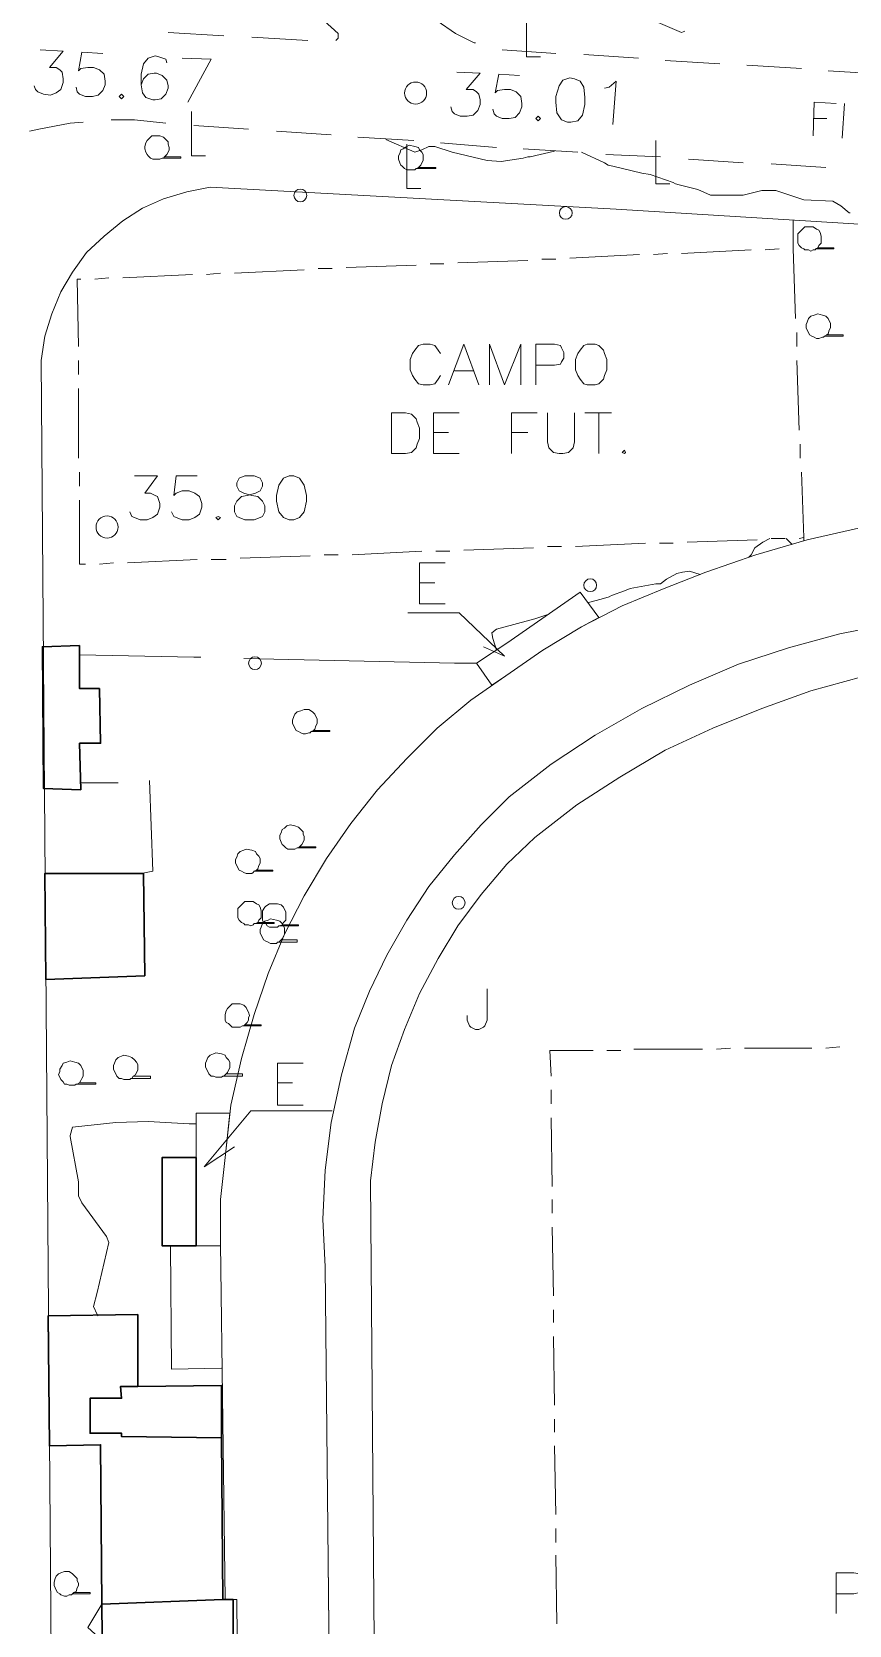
# Model space of a CAD drawing. Extents: x -2391 to 32076, y -11492 to 5852.
# Drawn here: x 4478.2 to 4537.6, y -1069.4 to -953.5 of the extents above; entities that cross this region are included whole.
import ezdxf

# ---------------------------------------------------------------- set-up
doc = ezdxf.new("R2010")
doc.units = 0
doc.header["$LTSCALE"] = 7
for name, color, linetype in [('ALVE-CT', 3, 'CONTINUOUS'), ('PDF_A101 - EDIFICACAO', 7, 'CONTINUOUS'), ('PDF_A103 - PROJECAO_1', 7, 'CONTINUOUS'), ('PDF_A124 - MURO', 7, 'CONTINUOUS'), ('PDF_A133 - CANTEIRO_JARDIM_ESTUFA', 7, 'CONTINUOUS'), ('PDF_A135 - CAMPO_FUTEBOL', 7, 'CONTINUOUS'), ('PDF_A136 - ARQUIBANCADA', 7, 'CONTINUOUS'), ('PDF_B216 - OUTRAS_ENTIDADES_PRIVADAS', 7, 'CONTINUOUS'), ('PDF_C301 - MEIO_FIO_2D', 7, 'CONTINUOUS'), ('PDF_C307 - TXT_NOME_LOGRADOURO', 7, 'CONTINUOUS'), ('PDF_C315 - ESCADARIA', 7, 'CONTINUOUS'), ('PDF_F602 - ARVORE_ISOLADA', 7, 'CONTINUOUS'), ('PDF_I902 - LUMINARIA', 7, 'CONTINUOUS'), ('PDF_I903 - POSTE', 7, 'CONTINUOUS'), ('PDF_M1306 - SETA_INDICADORA_TEXTO', 7, 'CONTINUOUS'), ('PDF_N1401 - CURVA_MESTRA', 7, 'CONTINUOUS'), ('PDF_N1402 - CURVA_INTERMEDIARIA', 7, 'CONTINUOUS'), ('PDF_N1403 - COTA_DE_APARELHO', 7, 'CONTINUOUS')]:
    doc.layers.add(name, color=color, linetype=linetype)

msp = doc.modelspace()

# ---------------------------------------------------------------- linework, layer by layer
at = {"layer": 'ALVE-CT'}
msp.add_circle((4550.796, -1271.53), 500, dxfattribs=at)
at = {"layer": 'PDF_A101 - EDIFICACAO', "lineweight": 30}
for points in [[(4481.625, -998.151), (4481.625, -1001.283), (4483.065, -1001.283), (4483.149, -1005.263), (4481.625, -1005.263), (4481.71, -1008.649), (4479.001, -1008.565), (4478.916, -998.236)], [(4486.366, -1022.195), (4479.17, -1022.449), (4479.085, -1014.745), (4486.282, -1014.745)], [(4490.092, -1041.837), (4487.636, -1041.837), (4487.636, -1035.403), (4490.092, -1035.403)], [(4485.859, -1046.833), (4485.859, -1052.082), (4491.954, -1051.997), (4491.954, -1055.807), (4492.039, -1067.575), (4492.801, -1067.575), (4492.801, -1077.65), (4492.886, -1087.894), (4492.886, -1095.938), (4492.293, -1095.938), (4492.462, -1122.691), (4490.938, -1122.691), (4490.938, -1122.776), (4490.43, -1122.776), (4490.43, -1119.728), (4483.827, -1119.643), (4483.573, -1096.022), (4483.403, -1081.714), (4483.319, -1074.856), (4483.234, -1067.914), (4483.149, -1056.315), (4479.424, -1056.4), (4479.339, -1046.917)]]:
    msp.add_lwpolyline(points, close=True, dxfattribs=at)
at = {"layer": 'PDF_A103 - PROJECAO_1', "lineweight": 30}
for points in [[(4491.954, -1055.807), (4484.673, -1055.722), (4484.673, -1055.468), (4482.387, -1055.468), (4482.387, -1052.928), (4484.673, -1052.928), (4484.589, -1052.082), (4485.859, -1052.082), (4491.954, -1051.997)], [(4492.293, -1095.938), (4483.573, -1096.022), (4483.403, -1081.714), (4483.319, -1074.856), (4483.234, -1067.914), (4492.039, -1067.575), (4492.801, -1067.575), (4492.801, -1077.65), (4492.886, -1087.894), (4492.886, -1095.938)]]:
    msp.add_lwpolyline(points, close=True, dxfattribs=at)
at = {"layer": 'PDF_A124 - MURO', "lineweight": 9}
for points in [[(4480.101, -1140.725), (4478.831, -977.408), (4479.085, -975.63), (4479.593, -974.022), (4480.271, -972.413), (4481.117, -970.974), (4482.133, -969.535), (4483.403, -968.349), (4484.758, -967.249), (4486.197, -966.317), (4487.721, -965.64), (4489.414, -965.132), (4491.108, -964.793), (4520.655, -966.402), (4609.891, -971.905)], [(4499.743, -1069.522), (4499.489, -1043.361), (4499.32, -1039.89), (4499.489, -1036.334), (4499.913, -1032.863), (4500.675, -1029.392), (4501.606, -1026.005), (4502.707, -1023.296), (4503.977, -1020.671), (4505.416, -1018.132), (4507.024, -1015.676), (4508.887, -1013.39), (4510.834, -1011.189), (4512.866, -1009.157), (4515.914, -1006.787), (4519.131, -1004.67), (4522.518, -1002.723), (4525.989, -1001.029), (4529.545, -999.505), (4533.186, -998.32), (4536.911, -997.304), (4541.229, -996.458)], [(4481.625, -998.828), (4489.922, -998.998), (4490.43, -998.998)], [(4493.563, -999.082), (4508.887, -999.421), (4510.496, -999.421)], [(4484.419, -1008.141), (4481.71, -1008.141)], [(4486.705, -1007.972), (4486.959, -1014.576), (4486.113, -1014.745)], [(4491.954, -1050.727), (4488.314, -1050.812), (4488.229, -1041.837), (4490.092, -1041.837), (4491.87, -1041.837)]]:
    msp.add_lwpolyline(points, dxfattribs=at)
at = {"layer": 'PDF_A133 - CANTEIRO_JARDIM_ESTUFA', "lineweight": 9}
for points in [[(4533.524, -969.281), (4533.524, -967.164)], [(4534.286, -990.277), (4534.286, -990.531)], [(4503.215, -1091.958), (4502.791, -1037.096), (4503.13, -1034.302), (4503.638, -1031.508), (4504.315, -1028.714), (4505.247, -1026.09), (4506.347, -1023.465), (4507.702, -1020.925), (4509.141, -1018.555), (4510.834, -1016.269), (4512.697, -1014.068), (4514.729, -1012.12), (4517.777, -1009.75), (4520.909, -1007.718), (4524.211, -1005.771), (4527.682, -1004.162), (4531.238, -1002.723), (4534.794, -1001.453), (4538.519, -1000.437)], [(4511.258, -1023.127), (4511.258, -1025.413), (4511.088, -1025.836), (4511.004, -1025.921), (4510.665, -1026.09), (4510.411, -1026.09), (4510.072, -1025.921), (4509.988, -1025.836), (4509.818, -1025.413), (4509.818, -1025.074)]]:
    msp.add_lwpolyline(points, dxfattribs=at)
at = {"layer": 'PDF_A135 - CAMPO_FUTEBOL', "lineweight": 9}
for points in [[(4531.492, -969.365), (4532.508, -969.281)], [(4533.524, -969.281), (4533.694, -974.36)], [(4501.013, -970.635), (4506.093, -970.466)], [(4507.109, -970.381), (4508.125, -970.381)], [(4509.141, -970.296), (4514.221, -970.127)], [(4515.237, -970.043), (4516.253, -970.043)], [(4517.269, -969.958), (4522.349, -969.704)], [(4523.365, -969.704), (4524.381, -969.619)], [(4525.396, -969.619), (4530.476, -969.365)], [(4481.541, -976.392), (4481.456, -971.482), (4481.71, -971.482)], [(4482.726, -971.482), (4483.742, -971.397)], [(4484.758, -971.397), (4489.838, -971.143)], [(4490.854, -971.143), (4491.87, -971.058)], [(4492.886, -971.058), (4497.965, -970.804)], [(4498.981, -970.72), (4499.997, -970.72)], [(4507.871, -976.9), (4507.702, -976.646), (4507.448, -976.308), (4507.109, -976.223), (4506.601, -976.223), (4506.262, -976.308), (4506.008, -976.646), (4505.839, -976.9), (4505.67, -977.324), (4505.67, -978.086), (4505.839, -978.509), (4506.008, -978.763), (4506.262, -979.102), (4506.601, -979.186), (4507.109, -979.186), (4507.448, -979.102), (4507.702, -978.763), (4507.871, -978.509)], [(4508.464, -979.186), (4509.564, -976.223), (4510.665, -979.186)], [(4511.427, -979.186), (4511.427, -976.223), (4512.528, -979.186), (4513.713, -976.223), (4513.713, -979.186)], [(4514.814, -979.186), (4514.814, -976.223), (4516.168, -976.223), (4516.591, -976.308), (4516.676, -976.477), (4516.845, -976.816), (4516.845, -977.239), (4516.676, -977.493), (4516.591, -977.662), (4516.168, -977.747), (4514.814, -977.747)], [(4533.778, -975.376), (4533.778, -976.392)], [(4481.541, -978.424), (4481.541, -977.408)], [(4533.778, -977.408), (4533.948, -982.488)], [(4508.887, -978.17), (4510.242, -978.17)], [(4481.541, -984.52), (4481.541, -979.44)], [(4509.226, -984.181), (4507.363, -984.181), (4507.363, -981.218), (4509.226, -981.218)], [(4513.036, -984.181), (4513.036, -981.218), (4514.898, -981.218)], [(4515.66, -981.218), (4515.66, -983.335), (4515.745, -983.758), (4516.083, -984.097), (4516.507, -984.181), (4516.761, -984.181), (4517.184, -984.097), (4517.523, -983.758), (4517.607, -983.335), (4517.607, -981.218)], [(4518.369, -981.218), (4520.317, -981.218)], [(4519.385, -981.218), (4519.385, -984.181)], [(4507.363, -982.657), (4508.464, -982.657)], [(4513.036, -982.657), (4514.221, -982.657)], [(4534.032, -983.504), (4534.032, -984.52)], [(4481.625, -986.552), (4481.625, -985.536)], [(4534.117, -985.536), (4534.286, -990.277), (4533.948, -990.362)], [(4482.049, -992.224), (4481.625, -992.224), (4481.625, -987.568)], [(4506.516, -991.293), (4501.437, -991.547)], [(4508.548, -991.293), (4507.532, -991.293)], [(4514.644, -991.039), (4509.564, -991.208)], [(4516.676, -990.954), (4515.66, -990.954)], [(4522.772, -990.7), (4517.692, -990.954)], [(4524.804, -990.7), (4523.788, -990.7)], [(4530.9, -990.446), (4525.82, -990.616)], [(4532.932, -990.362), (4531.916, -990.362)], [(4484.081, -992.14), (4483.065, -992.224)], [(4490.176, -991.886), (4485.097, -992.14)], [(4492.293, -991.886), (4491.192, -991.886)], [(4498.389, -991.632), (4493.309, -991.801)], [(4500.421, -991.547), (4499.405, -991.547)], [(4518.962, -1027.614), (4515.829, -1027.614), (4515.914, -1029.476)], [(4520.994, -1027.614), (4519.978, -1027.614)], [(4526.92, -1027.529), (4521.925, -1027.529)], [(4528.952, -1027.445), (4527.936, -1027.529)], [(4534.879, -1027.445), (4529.968, -1027.445)], [(4536.911, -1027.36), (4535.895, -1027.445)], [(4515.914, -1030.492), (4515.914, -1031.508)], [(4515.914, -1032.524), (4515.999, -1037.52)], [(4515.999, -1038.451), (4515.999, -1039.467)], [(4515.999, -1040.483), (4516.083, -1045.478)], [(4516.083, -1046.494), (4516.083, -1047.425)], [(4516.083, -1048.441), (4516.168, -1053.436)], [(4516.168, -1054.452), (4516.168, -1055.384)], [(4516.168, -1056.4), (4516.253, -1061.395)], [(4516.253, -1062.411), (4516.253, -1063.427)], [(4516.253, -1064.358), (4516.337, -1069.353)]]:
    msp.add_lwpolyline(points, dxfattribs=at)
for points in [[(4518.539, -976.223), (4518.285, -976.308), (4518.031, -976.646), (4517.861, -976.9), (4517.692, -977.324), (4517.692, -978.086), (4517.861, -978.509), (4518.031, -978.763), (4518.285, -979.102), (4518.539, -979.186), (4519.131, -979.186), (4519.385, -979.102), (4519.724, -978.763), (4519.809, -978.509), (4519.978, -978.086), (4519.978, -977.324), (4519.809, -976.9), (4519.724, -976.646), (4519.385, -976.308), (4519.131, -976.223)], [(4504.315, -984.181), (4504.315, -981.218), (4505.331, -981.218), (4505.754, -981.303), (4506.093, -981.641), (4506.178, -981.895), (4506.347, -982.319), (4506.347, -983.081), (4506.178, -983.504), (4506.093, -983.758), (4505.754, -984.097), (4505.331, -984.181)], [(4521.248, -983.927), (4521.079, -984.097), (4521.248, -984.181), (4521.333, -984.097)]]:
    msp.add_lwpolyline(points, close=True, dxfattribs=at)
at = {"layer": 'PDF_A136 - ARQUIBANCADA', "lineweight": 9}
for points in [[(4493.309, -1095.938), (4493.055, -1067.575), (4492.208, -1067.575), (4491.87, -1041.668), (4491.87, -1038.451), (4492.208, -1035.403), (4492.632, -1031.593), (4493.394, -1028.207), (4494.325, -1024.989), (4495.341, -1022.026), (4496.526, -1019.147), (4497.965, -1016.354), (4499.574, -1013.644), (4501.352, -1011.104), (4503.299, -1008.649), (4505.416, -1006.363), (4507.617, -1004.162), (4510.072, -1002.13), (4512.612, -1000.352), (4515.322, -998.49), (4518.115, -996.796), (4521.079, -995.272), (4524.127, -994.002), (4527.174, -992.817), (4530.815, -991.547), (4534.54, -990.446), (4538.265, -989.6)], [(4541.229, -996.458), (4536.911, -997.304), (4533.186, -998.32), (4529.545, -999.505), (4525.989, -1001.029), (4522.518, -1002.723), (4519.131, -1004.67), (4515.914, -1006.787), (4512.866, -1009.157), (4510.834, -1011.189), (4508.887, -1013.39), (4507.024, -1015.676), (4505.416, -1018.132), (4503.977, -1020.671), (4502.707, -1023.296), (4501.606, -1026.005), (4500.675, -1029.392), (4499.913, -1032.863), (4499.489, -1036.334), (4499.32, -1039.89), (4499.489, -1043.361), (4500.336, -1126.67)]]:
    msp.add_lwpolyline(points, dxfattribs=at)
at = {"layer": 'PDF_B216 - OUTRAS_ENTIDADES_PRIVADAS', "lineweight": 9}
msp.add_lwpolyline([(4536.657, -1068.591), (4536.657, -1065.628), (4537.927, -1065.628), (4538.35, -1065.713), (4538.519, -1065.882), (4538.689, -1066.136), (4538.689, -1066.644), (4538.519, -1066.898), (4538.35, -1067.067), (4537.927, -1067.152), (4536.657, -1067.152)], dxfattribs=at)
at = {"layer": 'PDF_C301 - MEIO_FIO_2D', "lineweight": 9}
for points in [[(4498.219, -950.908), (4498.558, -951.586), (4499.405, -952.686), (4500.421, -953.618), (4500.421, -953.956), (4500.251, -954.126)], [(4510.411, -954.295), (4510.326, -954.295), (4508.972, -953.618), (4507.617, -952.686), (4507.109, -952.178)], [(4492.124, -953.787), (4488.06, -953.533)], [(4498.219, -954.126), (4494.156, -953.872)], [(4516.253, -955.057), (4512.358, -954.803)], [(4522.264, -955.396), (4518.285, -955.142)], [(4528.19, -955.819), (4524.211, -955.565)], [(4534.117, -956.158), (4530.138, -955.904)], [(4540.043, -956.581), (4536.064, -956.327)], [(4487.89, -960.137), (4485.605, -959.883), (4483.911, -959.883)], [(4481.879, -960.052), (4480.948, -960.137), (4478.662, -960.56), (4477.985, -960.729)], [(4493.902, -960.56), (4489.922, -960.306)], [(4499.913, -960.983), (4495.934, -960.729)], [(4505.924, -961.407), (4501.86, -961.153)], [(4511.935, -961.915), (4507.871, -961.576)], [(4517.861, -962.253), (4513.882, -961.999)], [(4523.873, -962.592), (4519.893, -962.423)], [(4529.884, -963.015), (4525.904, -962.761)], [(4535.895, -963.354), (4531.916, -963.1)]]:
    msp.add_lwpolyline(points, dxfattribs=at)
at = {"layer": 'PDF_C307 - TXT_NOME_LOGRADOURO', "lineweight": 9}
for points in [[(4534.963, -961.068), (4535.048, -958.613), (4536.657, -958.698)], [(4537.249, -958.698), (4537.08, -961.237)], [(4534.963, -959.798), (4535.979, -959.798)]]:
    msp.add_lwpolyline(points, dxfattribs=at)
at = {"layer": 'PDF_C315 - ESCADARIA', "lineweight": 9}
for points in [[(4508.21, -995.103), (4506.347, -995.103), (4506.347, -992.14), (4508.21, -992.14)], [(4506.347, -993.579), (4507.448, -993.579)], [(4497.881, -1031.593), (4496.018, -1031.593), (4496.018, -1028.545), (4497.881, -1028.545)], [(4496.018, -1029.984), (4497.119, -1029.984)]]:
    msp.add_lwpolyline(points, dxfattribs=at)
for points in [[(4511.596, -1001.029), (4512.612, -1000.352), (4515.322, -998.49), (4518.115, -996.796), (4519.385, -996.119), (4518.031, -994.256), (4512.697, -997.982), (4510.496, -999.421)], [(4490.092, -1041.837), (4491.87, -1041.837), (4491.87, -1041.668), (4491.87, -1038.451), (4492.208, -1035.403), (4492.547, -1032.186), (4490.092, -1032.186)]]:
    msp.add_lwpolyline(points, close=True, dxfattribs=at)
at = {"layer": 'PDF_F602 - ARVORE_ISOLADA', "lineweight": 9}
for points in [[(4487.806, -962.592), (4487.721, -962.677), (4487.636, -962.677), (4487.467, -962.761), (4487.298, -962.761), (4487.128, -962.761), (4486.959, -962.761), (4486.79, -962.677), (4486.62, -962.507), (4486.536, -962.423), (4486.451, -962.253), (4486.366, -961.999), (4486.366, -961.83), (4486.451, -961.576), (4486.536, -961.407), (4486.705, -961.237), (4486.874, -961.068), (4487.128, -961.068), (4487.467, -961.068), (4487.721, -961.153), (4487.89, -961.322), (4488.06, -961.491), (4488.06, -961.661), (4488.144, -961.915), (4488.144, -962.084), (4488.06, -962.253), (4487.975, -962.423), (4487.806, -962.592), (4487.721, -962.677), (4488.991, -962.677), (4488.991, -962.592)], [(4506.262, -963.354), (4506.178, -963.439), (4506.093, -963.439), (4506.008, -963.523), (4505.754, -963.523), (4505.585, -963.523), (4505.416, -963.523), (4505.247, -963.439), (4505.077, -963.269), (4504.993, -963.185), (4504.908, -963.015), (4504.823, -962.761), (4504.823, -962.507), (4504.908, -962.338), (4504.993, -962.084), (4505.162, -961.999), (4505.416, -961.83), (4505.585, -961.745), (4506.008, -961.83), (4506.262, -961.915), (4506.347, -962.084), (4506.516, -962.253), (4506.601, -962.423), (4506.601, -962.592), (4506.601, -962.846), (4506.516, -963.015), (4506.432, -963.185), (4506.262, -963.354), (4506.178, -963.439), (4507.532, -963.439), (4507.532, -963.354)], [(4535.302, -969.196), (4535.133, -969.281), (4535.133, -969.365), (4534.963, -969.365), (4534.794, -969.45), (4534.625, -969.365), (4534.371, -969.365), (4534.286, -969.281), (4534.117, -969.196), (4533.948, -969.027), (4533.863, -968.857), (4533.863, -968.603), (4533.863, -968.434), (4533.863, -968.18), (4534.032, -968.011), (4534.202, -967.841), (4534.371, -967.672), (4534.625, -967.672), (4534.963, -967.672), (4535.217, -967.841), (4535.387, -967.926), (4535.471, -968.095), (4535.556, -968.349), (4535.556, -968.519), (4535.556, -968.688), (4535.556, -968.857), (4535.387, -969.027), (4535.302, -969.196), (4535.133, -969.281), (4536.487, -969.281), (4536.487, -969.196)], [(4535.979, -975.546), (4535.81, -975.63), (4535.725, -975.715), (4535.641, -975.715), (4535.387, -975.8), (4535.217, -975.8), (4535.048, -975.715), (4534.879, -975.63), (4534.71, -975.546), (4534.625, -975.376), (4534.54, -975.207), (4534.456, -975.038), (4534.456, -974.784), (4534.54, -974.614), (4534.625, -974.36), (4534.794, -974.191), (4535.048, -974.106), (4535.302, -974.022), (4535.641, -974.106), (4535.895, -974.191), (4536.064, -974.36), (4536.149, -974.53), (4536.233, -974.699), (4536.233, -974.868), (4536.233, -975.038), (4536.149, -975.207), (4536.064, -975.461), (4535.979, -975.546), (4535.81, -975.63), (4537.165, -975.63), (4537.165, -975.546)], [(4498.643, -1004.331), (4498.473, -1004.416), (4498.389, -1004.501), (4498.304, -1004.501), (4498.05, -1004.585), (4497.881, -1004.585), (4497.711, -1004.501), (4497.542, -1004.416), (4497.373, -1004.331), (4497.288, -1004.162), (4497.203, -1003.993), (4497.119, -1003.823), (4497.119, -1003.569), (4497.203, -1003.315), (4497.288, -1003.146), (4497.457, -1002.977), (4497.711, -1002.892), (4497.965, -1002.807), (4498.304, -1002.807), (4498.558, -1002.977), (4498.727, -1003.146), (4498.812, -1003.315), (4498.897, -1003.485), (4498.897, -1003.654), (4498.897, -1003.823), (4498.812, -1003.993), (4498.727, -1004.247), (4498.643, -1004.331), (4498.473, -1004.416), (4499.828, -1004.416), (4499.828, -1004.331)], [(4497.627, -1012.798), (4497.542, -1012.882), (4497.457, -1012.882), (4497.288, -1012.967), (4497.119, -1012.967), (4496.949, -1012.967), (4496.78, -1012.967), (4496.611, -1012.882), (4496.441, -1012.713), (4496.357, -1012.628), (4496.272, -1012.459), (4496.187, -1012.205), (4496.187, -1011.951), (4496.272, -1011.782), (4496.357, -1011.528), (4496.526, -1011.443), (4496.695, -1011.274), (4496.949, -1011.189), (4497.288, -1011.274), (4497.542, -1011.358), (4497.711, -1011.528), (4497.881, -1011.697), (4497.881, -1011.866), (4497.965, -1012.036), (4497.965, -1012.29), (4497.881, -1012.459), (4497.796, -1012.628), (4497.627, -1012.798), (4497.542, -1012.882), (4498.812, -1012.882), (4498.812, -1012.798)], [(4494.494, -1014.491), (4494.325, -1014.576), (4494.24, -1014.66), (4494.156, -1014.745), (4493.902, -1014.745), (4493.732, -1014.745), (4493.563, -1014.66), (4493.394, -1014.576), (4493.224, -1014.491), (4493.14, -1014.322), (4493.055, -1014.152), (4492.97, -1013.983), (4492.97, -1013.729), (4493.055, -1013.56), (4493.14, -1013.306), (4493.309, -1013.136), (4493.563, -1013.052), (4493.732, -1012.967), (4494.156, -1013.052), (4494.41, -1013.136), (4494.494, -1013.306), (4494.664, -1013.475), (4494.748, -1013.644), (4494.748, -1013.814), (4494.748, -1013.983), (4494.664, -1014.152), (4494.579, -1014.406), (4494.494, -1014.491), (4494.325, -1014.576), (4495.68, -1014.576), (4495.68, -1014.491)], [(4494.579, -1018.301), (4494.41, -1018.386), (4494.325, -1018.386), (4494.24, -1018.47), (4494.071, -1018.555), (4493.902, -1018.47), (4493.648, -1018.47), (4493.563, -1018.386), (4493.394, -1018.301), (4493.224, -1018.132), (4493.14, -1017.962), (4493.14, -1017.708), (4493.14, -1017.539), (4493.14, -1017.285), (4493.309, -1017.116), (4493.478, -1016.946), (4493.648, -1016.777), (4493.902, -1016.777), (4494.24, -1016.777), (4494.494, -1016.946), (4494.664, -1017.031), (4494.748, -1017.2), (4494.833, -1017.454), (4494.833, -1017.624), (4494.833, -1017.793), (4494.833, -1017.962), (4494.664, -1018.132), (4494.579, -1018.301), (4494.41, -1018.386), (4495.764, -1018.386), (4495.764, -1018.301)], [(4496.357, -1018.47), (4496.187, -1018.555), (4496.103, -1018.555), (4496.018, -1018.64), (4495.849, -1018.64), (4495.595, -1018.64), (4495.426, -1018.64), (4495.256, -1018.555), (4495.172, -1018.386), (4495.002, -1018.301), (4494.918, -1018.132), (4494.918, -1017.878), (4494.918, -1017.624), (4494.918, -1017.454), (4495.087, -1017.2), (4495.172, -1017.116), (4495.426, -1016.946), (4495.68, -1016.946), (4496.018, -1016.946), (4496.272, -1017.031), (4496.441, -1017.2), (4496.526, -1017.37), (4496.611, -1017.539), (4496.611, -1017.793), (4496.611, -1017.962), (4496.611, -1018.132), (4496.441, -1018.301), (4496.357, -1018.47), (4496.187, -1018.555), (4497.542, -1018.555), (4497.542, -1018.47)], [(4496.272, -1019.571), (4496.103, -1019.74), (4496.018, -1019.74), (4495.934, -1019.825), (4495.68, -1019.825), (4495.51, -1019.825), (4495.341, -1019.74), (4495.172, -1019.655), (4495.002, -1019.571), (4494.918, -1019.401), (4494.833, -1019.232), (4494.748, -1019.063), (4494.748, -1018.809), (4494.833, -1018.64), (4494.918, -1018.386), (4495.087, -1018.216), (4495.341, -1018.132), (4495.51, -1018.047), (4495.934, -1018.132), (4496.187, -1018.216), (4496.357, -1018.386), (4496.441, -1018.555), (4496.526, -1018.724), (4496.526, -1018.893), (4496.526, -1019.147), (4496.441, -1019.317), (4496.357, -1019.486), (4496.272, -1019.571), (4496.103, -1019.74), (4497.457, -1019.74), (4497.457, -1019.571)], [(4493.648, -1025.751), (4493.563, -1025.836), (4493.478, -1025.836), (4493.309, -1025.921), (4493.14, -1025.921), (4492.97, -1025.921), (4492.716, -1025.921), (4492.632, -1025.836), (4492.462, -1025.667), (4492.293, -1025.582), (4492.208, -1025.413), (4492.208, -1025.159), (4492.208, -1024.989), (4492.293, -1024.735), (4492.378, -1024.566), (4492.547, -1024.397), (4492.716, -1024.227), (4492.97, -1024.227), (4493.309, -1024.227), (4493.563, -1024.312), (4493.732, -1024.481), (4493.817, -1024.651), (4493.902, -1024.82), (4493.986, -1025.074), (4493.902, -1025.243), (4493.902, -1025.413), (4493.817, -1025.582), (4493.648, -1025.751), (4493.563, -1025.836), (4494.833, -1025.836), (4494.833, -1025.751)], [(4481.625, -1029.984), (4481.456, -1030.069), (4481.371, -1030.069), (4481.287, -1030.154), (4481.117, -1030.154), (4480.863, -1030.154), (4480.694, -1030.069), (4480.525, -1030.069), (4480.44, -1029.9), (4480.271, -1029.73), (4480.186, -1029.561), (4480.101, -1029.392), (4480.186, -1029.138), (4480.186, -1028.968), (4480.355, -1028.714), (4480.44, -1028.545), (4480.694, -1028.46), (4480.948, -1028.376), (4481.287, -1028.46), (4481.541, -1028.545), (4481.71, -1028.714), (4481.795, -1028.884), (4481.879, -1029.053), (4481.879, -1029.222), (4481.879, -1029.476), (4481.795, -1029.646), (4481.71, -1029.815), (4481.625, -1029.984), (4481.456, -1030.069), (4482.811, -1030.069), (4482.811, -1029.984)], [(4485.52, -1029.476), (4485.435, -1029.646), (4485.351, -1029.646), (4485.266, -1029.73), (4485.012, -1029.73), (4484.843, -1029.73), (4484.673, -1029.646), (4484.504, -1029.646), (4484.335, -1029.476), (4484.25, -1029.307), (4484.165, -1029.138), (4484.081, -1028.968), (4484.081, -1028.714), (4484.165, -1028.545), (4484.25, -1028.291), (4484.419, -1028.122), (4484.673, -1028.037), (4484.843, -1027.953), (4485.181, -1028.037), (4485.435, -1028.122), (4485.605, -1028.291), (4485.774, -1028.46), (4485.859, -1028.63), (4485.859, -1028.799), (4485.859, -1029.053), (4485.774, -1029.222), (4485.689, -1029.392), (4485.52, -1029.476), (4485.435, -1029.646), (4486.79, -1029.646), (4486.79, -1029.476)], [(4492.293, -1029.307), (4492.124, -1029.476), (4492.039, -1029.476), (4491.954, -1029.561), (4491.7, -1029.561), (4491.531, -1029.561), (4491.362, -1029.476), (4491.192, -1029.476), (4491.023, -1029.307), (4490.938, -1029.138), (4490.854, -1028.968), (4490.769, -1028.799), (4490.769, -1028.545), (4490.854, -1028.376), (4490.938, -1028.122), (4491.108, -1027.953), (4491.362, -1027.868), (4491.531, -1027.783), (4491.954, -1027.868), (4492.208, -1027.953), (4492.293, -1028.122), (4492.462, -1028.291), (4492.547, -1028.46), (4492.547, -1028.63), (4492.547, -1028.884), (4492.462, -1029.053), (4492.378, -1029.222), (4492.293, -1029.307), (4492.124, -1029.476), (4493.478, -1029.476), (4493.478, -1029.307)], [(4481.202, -1067.067), (4481.117, -1067.152), (4481.033, -1067.236), (4480.863, -1067.236), (4480.694, -1067.321), (4480.525, -1067.321), (4480.271, -1067.236), (4480.186, -1067.152), (4480.017, -1067.067), (4479.932, -1066.898), (4479.847, -1066.729), (4479.763, -1066.559), (4479.763, -1066.305), (4479.847, -1066.051), (4479.932, -1065.882), (4480.101, -1065.713), (4480.271, -1065.628), (4480.525, -1065.543), (4480.863, -1065.543), (4481.117, -1065.713), (4481.287, -1065.882), (4481.456, -1066.051), (4481.456, -1066.221), (4481.541, -1066.39), (4481.541, -1066.559), (4481.456, -1066.729), (4481.371, -1066.983), (4481.202, -1067.067), (4481.117, -1067.152), (4482.387, -1067.152), (4482.387, -1067.067)]]:
    msp.add_lwpolyline(points, close=True, dxfattribs=at)
at = {"layer": 'PDF_I902 - LUMINARIA', "lineweight": 9}
for points in [[(4497.627, -965.471), (4497.627, -965.471)], [(4516.93, -966.741), (4516.93, -966.741)], [(4518.708, -993.833), (4518.708, -993.833)], [(4494.325, -999.505), (4494.325, -999.505)], [(4509.141, -1016.946), (4509.141, -1016.946)]]:
    msp.add_lwpolyline(points, dxfattribs=at)
for centre in [(4497.678, -965.396), (4516.982, -966.666), (4518.76, -993.759), (4494.376, -999.432), (4509.192, -1016.874)]:
    msp.add_circle(centre, 0.466, dxfattribs=at)
at = {"layer": 'PDF_I903 - POSTE', "lineweight": 9}
for points in [[(4515.152, -955.311), (4514.136, -955.311), (4514.136, -952.178)], [(4490.769, -962.507), (4489.753, -962.507), (4489.753, -959.29)], [(4506.432, -964.878), (4505.416, -964.878), (4505.416, -961.661)], [(4524.55, -964.539), (4523.534, -964.539), (4523.534, -961.407)]]:
    msp.add_lwpolyline(points, dxfattribs=at)
at = {"layer": 'PDF_M1306 - SETA_INDICADORA_TEXTO', "lineweight": 9}
for points in [[(4511.004, -998.236), (4512.528, -998.913), (4509.226, -995.78), (4505.501, -995.78)], [(4492.886, -1034.641), (4490.684, -1036.08), (4494.071, -1032.016), (4499.997, -1032.016)]]:
    msp.add_lwpolyline(points, dxfattribs=at)
at = {"layer": 'PDF_N1401 - CURVA_MESTRA', "lineweight": 20}
for points in [[(4521.841, -952.009), (4525.396, -953.533), (4525.65, -953.448)], [(4516.168, -962.169), (4514.39, -962.592), (4514.221, -962.592), (4513.882, -962.677), (4512.274, -962.931), (4511.258, -962.846), (4508.718, -962.253), (4507.448, -961.83), (4507.024, -961.83), (4506.516, -962.084), (4506.008, -962.253), (4503.892, -961.322)], [(4537.673, -966.656), (4537.588, -966.656), (4536.995, -966.148), (4536.403, -965.809), (4534.286, -965.725), (4532.847, -965.217), (4532.254, -965.047), (4531.238, -965.047), (4530.476, -965.217), (4529.884, -965.386), (4527.513, -965.386), (4526.582, -964.963), (4525.227, -964.624), (4524.973, -964.539), (4524.804, -964.455), (4523.111, -963.862), (4522.518, -963.777), (4520.401, -963.269), (4520.063, -963.185), (4519.809, -963.015), (4518.115, -962.253)]]:
    msp.add_lwpolyline(points, dxfattribs=at)
at = {"layer": 'PDF_N1402 - CURVA_INTERMEDIARIA', "lineweight": 9}
for points in [[(4530.307, -991.716), (4530.476, -991.547), (4530.73, -991.039), (4531.323, -990.616), (4531.831, -990.362)], [(4533.016, -990.362), (4533.44, -990.785)], [(4518.623, -995.018), (4519.555, -994.764), (4520.147, -994.595), (4520.317, -994.51), (4521.248, -994.172), (4521.671, -994.002), (4523.534, -993.664), (4523.873, -993.664), (4524.296, -993.325), (4525.058, -992.902), (4525.481, -992.817), (4525.989, -992.732), (4526.751, -992.986)], [(4511.935, -998.49), (4511.681, -997.643), (4511.596, -997.22), (4511.935, -996.966), (4514.729, -996.204), (4515.745, -995.865)], [(4482.98, -1046.917), (4482.895, -1046.833), (4482.641, -1046.24), (4482.895, -1045.224), (4483.742, -1041.583), (4483.573, -1041.16), (4481.795, -1038.705), (4481.541, -1038.197), (4481.541, -1037.181), (4480.948, -1033.879), (4480.948, -1033.794), (4481.117, -1033.202), (4484.25, -1032.863), (4486.62, -1032.778), (4489.584, -1032.948), (4490.092, -1032.948)], [(4483.234, -1070.538), (4482.218, -1069.607), (4483.234, -1067.914)]]:
    msp.add_lwpolyline(points, dxfattribs=at)
at = {"layer": 'PDF_N1403 - COTA_DE_APARELHO', "lineweight": 9}
for points in [[(4478.747, -954.803), (4480.44, -954.888), (4479.424, -956.073), (4479.932, -956.073), (4480.186, -956.242), (4480.355, -956.412), (4480.44, -956.92), (4480.44, -957.174), (4480.271, -957.682), (4479.932, -957.936), (4479.509, -958.105), (4479.001, -958.02), (4478.577, -957.851), (4478.408, -957.682), (4478.323, -957.428)], [(4483.319, -955.057), (4481.795, -954.972), (4481.541, -956.327), (4481.71, -956.158), (4482.218, -956.073), (4482.641, -956.073), (4483.065, -956.242), (4483.403, -956.581), (4483.488, -957.089), (4483.488, -957.343), (4483.319, -957.766), (4482.98, -958.105), (4482.557, -958.19), (4482.049, -958.19), (4481.625, -958.02), (4481.456, -957.851), (4481.371, -957.512)], [(4487.975, -955.734), (4487.89, -955.48), (4487.382, -955.311), (4487.128, -955.226), (4486.62, -955.396), (4486.282, -955.819), (4486.113, -956.581), (4486.113, -957.343), (4486.197, -957.936), (4486.451, -958.274), (4486.959, -958.444), (4487.128, -958.444), (4487.552, -958.359), (4487.89, -958.02), (4488.06, -957.597), (4488.06, -957.428), (4487.975, -957.004), (4487.636, -956.666), (4487.213, -956.496), (4487.044, -956.496), (4486.62, -956.581), (4486.282, -956.92), (4486.113, -957.343)], [(4489.499, -958.613), (4491.192, -955.48), (4489.076, -955.396)], [(4509.056, -956.412), (4510.75, -956.496), (4509.734, -957.682), (4510.242, -957.682), (4510.496, -957.851), (4510.665, -958.02), (4510.75, -958.444), (4510.75, -958.782), (4510.58, -959.206), (4510.242, -959.544), (4509.818, -959.629), (4509.31, -959.629), (4508.887, -959.46), (4508.718, -959.29), (4508.633, -958.952)], [(4513.628, -956.666), (4512.104, -956.581), (4511.85, -957.936), (4512.02, -957.766), (4512.528, -957.682), (4512.951, -957.682), (4513.374, -957.851), (4513.713, -958.19), (4513.798, -958.698), (4513.798, -958.952), (4513.628, -959.375), (4513.29, -959.714), (4512.866, -959.798), (4512.358, -959.798), (4511.935, -959.629), (4511.766, -959.46), (4511.681, -959.121)], [(4519.809, -957.597), (4520.147, -957.512), (4520.655, -957.089), (4520.401, -960.222)], [(4485.605, -985.79), (4487.298, -985.79), (4486.366, -987.06), (4486.79, -987.06), (4487.128, -987.229), (4487.298, -987.314), (4487.467, -987.822), (4487.467, -988.076), (4487.298, -988.584), (4486.959, -988.838), (4486.536, -989.007), (4486.028, -989.007), (4485.605, -988.838), (4485.435, -988.753), (4485.266, -988.415)], [(4490.176, -985.79), (4488.652, -985.79), (4488.483, -987.229), (4488.652, -987.06), (4489.076, -986.891), (4489.584, -986.891), (4490.007, -987.06), (4490.346, -987.314), (4490.515, -987.822), (4490.515, -988.076), (4490.346, -988.584), (4490.007, -988.838), (4489.584, -989.007), (4489.076, -989.007), (4488.652, -988.838), (4488.483, -988.753), (4488.314, -988.415)]]:
    msp.add_lwpolyline(points, dxfattribs=at)
for points in [[(4517.269, -956.835), (4516.761, -957.004), (4516.507, -957.428), (4516.253, -958.19), (4516.253, -958.613), (4516.337, -959.375), (4516.676, -959.883), (4517.099, -960.052), (4517.353, -960.052), (4517.861, -959.968), (4518.2, -959.544), (4518.369, -958.782), (4518.369, -958.274), (4518.285, -957.512), (4518.031, -957.089), (4517.607, -956.92)], [(4484.673, -958.02), (4484.504, -958.19), (4484.673, -958.359), (4484.843, -958.19)], [(4514.983, -959.629), (4514.814, -959.798), (4514.983, -959.968), (4515.152, -959.798)], [(4493.648, -985.79), (4493.224, -985.959), (4493.055, -986.298), (4493.055, -986.552), (4493.224, -986.891), (4493.563, -987.06), (4494.156, -987.229), (4494.579, -987.314), (4494.918, -987.653), (4495.087, -987.991), (4495.087, -988.415), (4494.918, -988.753), (4494.748, -988.838), (4494.325, -989.007), (4493.648, -989.007), (4493.224, -988.838), (4493.055, -988.753), (4492.886, -988.415), (4492.886, -987.991), (4493.055, -987.653), (4493.394, -987.314), (4493.817, -987.229), (4494.41, -987.06), (4494.748, -986.891), (4494.918, -986.552), (4494.918, -986.298), (4494.748, -985.959), (4494.325, -985.79)], [(4496.865, -985.79), (4496.441, -985.959), (4496.103, -986.467), (4495.934, -987.229), (4495.934, -987.653), (4496.103, -988.415), (4496.441, -988.838), (4496.865, -989.007), (4497.203, -989.007), (4497.627, -988.838), (4497.965, -988.415), (4498.135, -987.653), (4498.135, -987.229), (4497.965, -986.467), (4497.627, -985.959), (4497.203, -985.79)], [(4491.7, -988.753), (4491.531, -988.838), (4491.7, -989.007), (4491.87, -988.838)]]:
    msp.add_lwpolyline(points, close=True, dxfattribs=at)
for centre in [(4506.06, -957.945), (4483.623, -989.526)]:
    msp.add_circle(centre, 0.804, dxfattribs=at)

doc.saveas('drawing.dxf')
